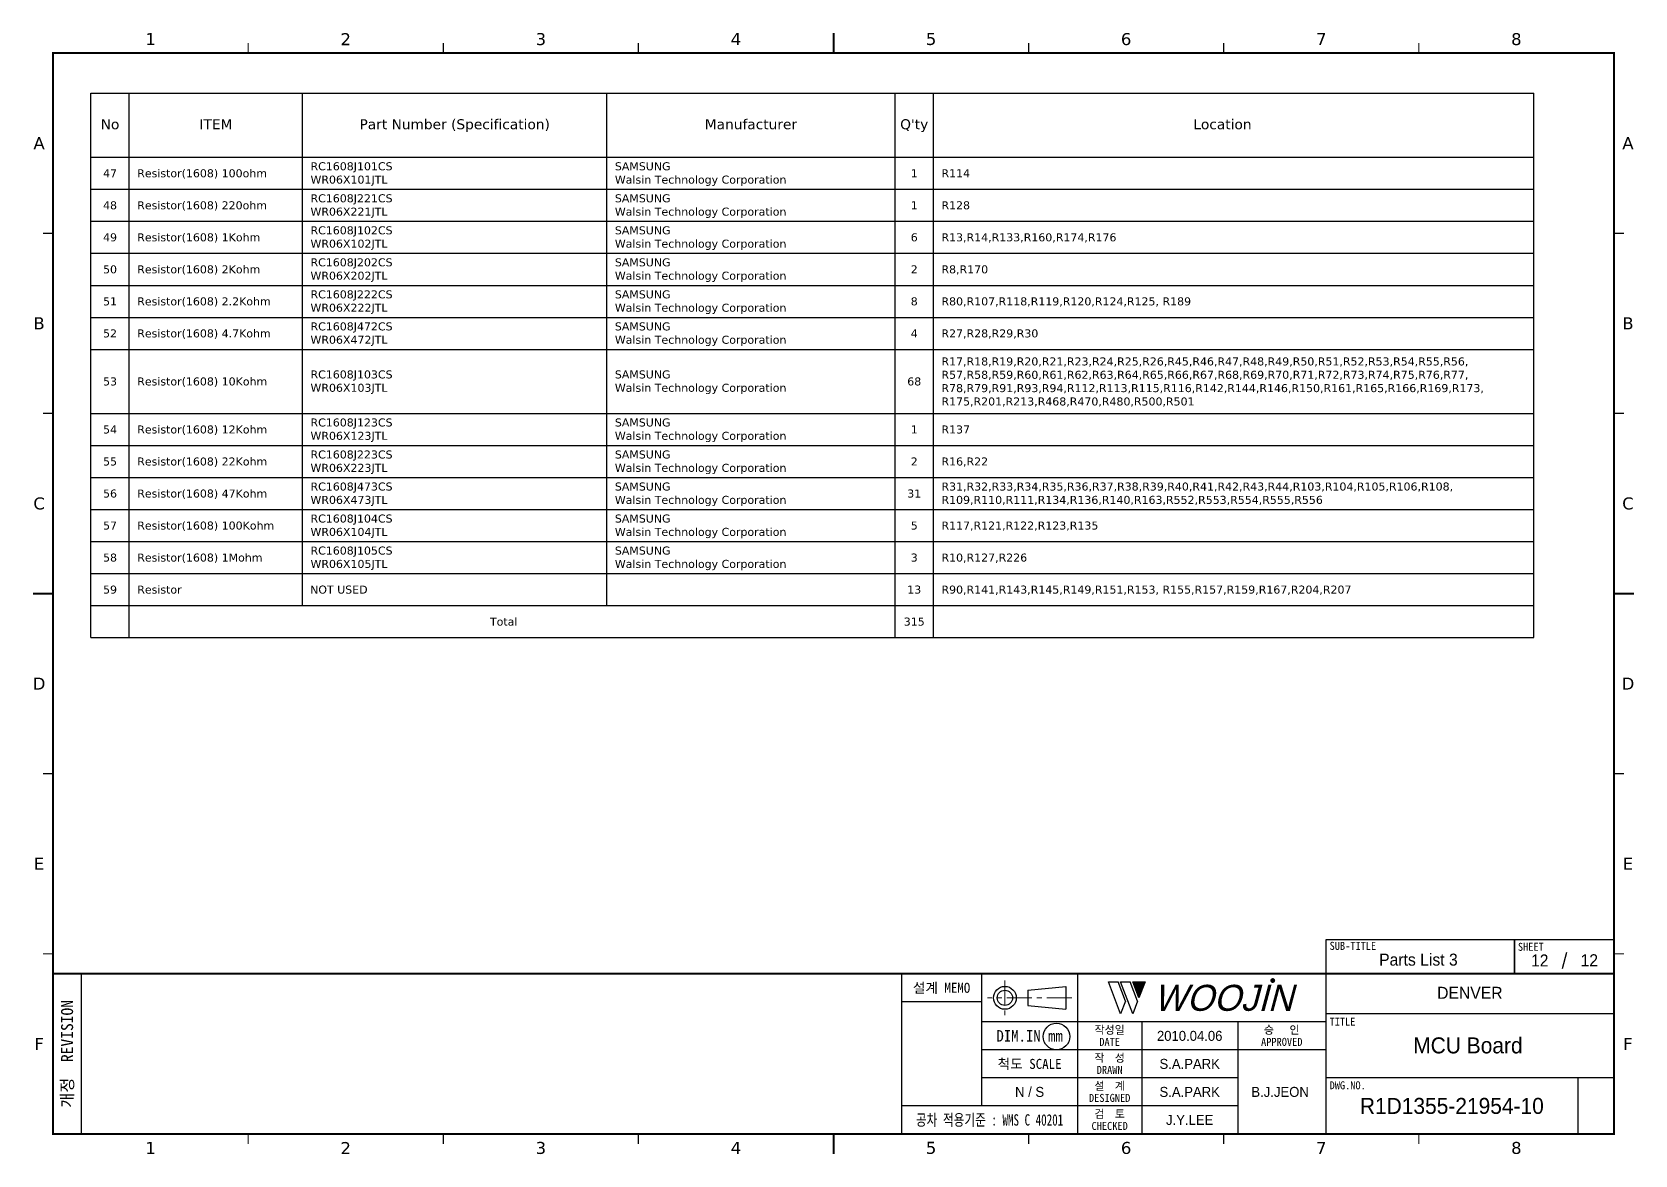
# Model space of a CAD drawing. Extents: x -695 to 953, y -753 to 181.
# Drawn here: x 24.3 to 424.8, y -753.5 to -473 of the extents above; entities that cross this region are included whole.
import ezdxf
from ezdxf.enums import TextEntityAlignment as Align

# ---------------------------------------------------------------- set-up
doc = ezdxf.new("R2010")
doc.units = 0
doc.header["$LTSCALE"] = 5
doc.header["$MEASUREMENT"] = 0
doc.linetypes.add('CENTER', pattern=[2, 1.25, -0.25, 0.25, -0.25])
doc.layers.get('0').update_dxf_attribs({"linetype": 'CONTINUOUS', "lineweight": 25})
doc.layers.add('2', color=2, linetype='CENTER', lineweight=13)
doc.layers.add('4', color=4, linetype='CONTINUOUS', lineweight=18)
for name, color, linetype in [('SHEET', 3, 'CONTINUOUS'), ('문자', 4, 'CONTINUOUS'), ('테두리', 3, 'CONTINUOUS')]:
    doc.layers.add(name, color=color, linetype=linetype)
doc.styles.add('MARK', font='ARLRDBD.TTF')
doc.styles.get("Standard").update_dxf_attribs({"font": 'verdana.ttf'})
doc.styles.add('굴림', font='')
doc.styles.add('굴림체', font='')
doc.styles.get('굴림').set_extended_font_data('Gulim')
doc.styles.get('굴림체').set_extended_font_data('GulimChe')

# ---------------------------------------------------------------- blocks, each defined once
blk = doc.blocks.new('B')
at = {"layer": '문자'}
blk.add_hatch(color=256, dxfattribs=at).paths.add_polyline_path([(13.79, 10), (15.31, 6), (16.84, 10)])
at = {"color": 4, "const_width": 0.6}
blk.add_lwpolyline([(48.46, 10.32, 1), (49.06, 10.32, 1)], format="xyb", close=True, dxfattribs=at)
at = {"layer": '문자'}
for p, q in [((10.73, 2), (7.68, 10)), ((7.68, 10), (10.09, 10)), ((11.94, 5.16), (10.09, 10)), ((10.73, 10), (13.15, 10)), ((13.79, 2), (10.73, 10)), ((14.99, 5.16), (13.15, 10)), ((13.79, 10), (16.84, 10)), ((15.31, 6), (13.79, 10)), ((16.84, 10), (15.31, 6)), ((11.94, 5.16), (10.73, 2)), ((14.99, 5.16), (13.79, 2))]:
    blk.add_line(p, q, dxfattribs=at)
at = {"layer": '문자', "style": 'MARK', "oblique": 15}
blk.add_text('WOOJIN', height=6.5, dxfattribs=at).set_placement((36.4, 6), align=Align.MIDDLE_CENTER)
blk = doc.blocks.new('C')
blk.add_line((15, 285), (15, 285))
at = {"layer": '2'}
for p, q in [((252.83, 53.35), (252.83, 44.65)), ((269.53, 49), (248.48, 49))]:
    blk.add_line(p, q, dxfattribs=at)
at = {"layer": 'SHEET'}
for p, q in [((393.14, 60.3), (392.07, 56.28)), ((22, 55), (22, 15)), ((227, 55), (227, 15)), ((247, 55), (247, 22)), ((271, 55), (271, 15)), ((271, 55), (271, 15)), ((333, 55), (333, 15)), ((247, 48), (227, 48)), ((405, 45), (333, 45)), ((333, 43), (247, 43)), ((287, 43), (287, 15)), ((311, 43), (311, 15)), ((333, 36), (247, 36)), ((311, 29), (247, 29)), ((405, 29), (333, 29)), ((396, 29), (396, 15)), ((311, 22), (227, 22))]:
    blk.add_line(p, q, dxfattribs=at)
at = {"layer": 'SHEET', "color": 4}
for p, q in [((258.53, 50.9), (268.03, 51.85)), ((258.53, 50.9), (258.53, 47.1)), ((268.03, 51.85), (268.03, 46.15)), ((258.53, 47.1), (268.03, 46.15))]:
    blk.add_line(p, q, dxfattribs=at)
at = {"layer": 'SHEET'}
for points in [[(333, 55), (380.19, 55), (380.19, 63.49), (333, 63.49)], [(380.19, 55), (405, 55), (405, 63.49), (380.19, 63.49)]]:
    blk.add_lwpolyline(points, close=True, dxfattribs=at)
at = {"layer": 'SHEET', "color": 4}
for radius in [2.85, 1.9]:
    blk.add_circle((252.83, 49), radius, dxfattribs=at)
at = {"layer": 'SHEET'}
blk.add_circle((265.7, 39.32), 3.32, dxfattribs=at)
at = {"layer": '테두리'}
blk.add_line((405, 285), (405, 15), dxfattribs=at)
for points, const_width in [([(210, 290), (210, 285)], 0.5), ([(15, 285), (15, 15), (405, 15), (405, 285), (15, 285)], 0.5), ([(63.75, 287.5), (63.75, 285)], 0.3), ([(112.5, 287.5), (112.5, 285)], 0.3), ([(161.25, 287.5), (161.25, 285)], 0.3), ([(258.75, 287.5), (258.75, 285)], 0.3), ([(307.5, 287.5), (307.5, 285)], 0.3), ([(356.25, 287.5), (356.25, 285)], 0.3), ([(12.5, 240), (15, 240)], 0.3), ([(407.5, 240), (405, 240)], 0.3), ([(12.5, 195), (15, 195)], 0.3), ([(407.5, 195), (405, 195)], 0.3), ([(10, 150), (15, 150)], 0.5), ([(410, 150), (405, 150)], 0.5), ([(12.5, 105), (15, 105)], 0.3), ([(407.5, 105), (405, 105)], 0.3), ([(12.5, 60), (15, 60)], 0.3), ([(407.5, 60), (405, 60)], 0.3), ([(15, 55), (405, 55)], 0.5), ([(63.75, 12.5), (63.75, 15)], 0.3), ([(112.5, 12.5), (112.5, 15)], 0.3), ([(161.25, 12.5), (161.25, 15)], 0.3), ([(210, 10), (210, 15)], 0.5), ([(258.75, 12.5), (258.75, 15)], 0.3), ([(307.5, 12.5), (307.5, 15)], 0.3), ([(356.25, 12.5), (356.25, 15)], 0.3)]:
    blk.add_lwpolyline(points, dxfattribs=dict(at, const_width=const_width))
blk.add_blockref('B', (271, 43))
at = {"layer": '문자'}
for s, p in [('1', (39.38, 288.5)), ('2', (88.12, 288.5)), ('3', (136.88, 288.5)), ('4', (185.62, 288.5)), ('5', (234.38, 288.5)), ('6', (283.12, 288.5)), ('7', (331.88, 288.5)), ('8', (380.62, 288.5)), ('A', (11.5, 262.5)), ('A', (408.5, 262.5)), ('B', (11.5, 217.5)), ('B', (408.5, 217.5)), ('C', (11.5, 172.5)), ('C', (408.5, 172.5)), ('D', (11.5, 127.5)), ('D', (408.5, 127.5)), ('E', (11.5, 82.5)), ('E', (408.5, 82.5)), ('F', (11.5, 37.5)), ('F', (408.5, 37.5)), ('1', (39.38, 11.5)), ('2', (88.12, 11.5)), ('3', (136.88, 11.5)), ('4', (185.62, 11.5)), ('5', (234.38, 11.5)), ('6', (283.12, 11.5)), ('7', (331.88, 11.5)), ('8', (380.62, 11.5))]:
    blk.add_text(s, height=3, dxfattribs=at).set_placement(p, align=Align.MIDDLE)
at = {"layer": '문자', "style": '굴림체'}
for s, height, p in [('SUB-TITLE', 2, (339.77, 61.98)), ('SHEET', 2, (384.24, 61.74)), ('설계 MEMO', 2.5, (237, 51.5)), ('DIM.IN mm', 2.85, (259, 39.5)), ('작성일', 2, (279, 41)), ('승   인', 2, (322, 41)), ('DATE', 2, (279, 38)), ('APPROVED', 2, (322, 38)), ('척도 SCALE', 2.5, (259, 32.5)), ('작  성', 2, (279, 34)), ('설  계', 2, (279, 27)), ('DRAWN', 2, (279, 31)), ('DESIGNED', 2, (279, 24)), ('검  토', 2, (279, 20)), ('CHECKED', 2, (279, 17))]:
    blk.add_text(s, height=height, dxfattribs=at).set_placement(p, align=Align.MIDDLE_CENTER)
blk.add_text('개정  REVISION', height=3, rotation=90, dxfattribs=at).set_placement((18.5, 35), align=Align.MIDDLE_CENTER)
for s, p in [('TITLE', (333.95, 42.05)), ('DWG.NO.', (333.95, 26.15))]:
    blk.add_text(s, height=2, dxfattribs=at).set_placement(p)
at = {"layer": '문자', "style": '굴림체', "width": 0.75}
blk.add_text('공차 적용기준 : WMS C 40201', height=2.85, dxfattribs=at).set_placement((249, 18.5), align=Align.MIDDLE_CENTER)

msp = doc.modelspace()

# ---------------------------------------------------------------- linework, layer by layer
for p, q in [((39, -488.27), (399.54, -488.27)), ((39, -624.27), (39, -488.27)), ((48.6, -624.27), (48.6, -488.27)), ((91.89, -616.27), (91.89, -488.27)), ((167.94, -616.27), (167.94, -488.27)), ((239.94, -624.27), (239.94, -488.27)), ((249.54, -624.27), (249.54, -488.27)), ((399.54, -624.27), (399.54, -488.27)), ((39, -504.27), (399.54, -504.27)), ((39, -504.27), (399.54, -504.27)), ((39, -512.27), (399.54, -512.27)), ((39, -520.27), (399.54, -520.27)), ((39, -528.27), (399.54, -528.27)), ((39, -536.27), (399.54, -536.27)), ((39, -544.27), (399.54, -544.27)), ((39, -552.27), (399.54, -552.27)), ((39, -568.27), (399.54, -568.27)), ((39, -576.27), (399.54, -576.27)), ((39, -584.27), (399.54, -584.27)), ((39, -592.27), (399.54, -592.27)), ((39, -600.27), (399.54, -600.27)), ((39, -608.27), (399.54, -608.27)), ((39, -616.27), (399.54, -616.27)), ((39, -624.27), (399.54, -624.27))]:
    msp.add_line(p, q)

# ---------------------------------------------------------------- block references
msp.add_blockref('C', (14.57, -763.25))

# ---------------------------------------------------------------- texts
for s, height, p in [('No', 2.5, (43.8, -497.27)), ('ITEM', 2.5, (70.25, -497.27)), ('Part Number^J(Specification)', 2.5, (129.92, -497.27)), ('Manufacturer', 2.5, (203.94, -497.27)), ("Q'ty", 2.5, (244.74, -497.27)), ('Location', 2.5, (321.75, -497.27)), ('47', 2, (43.8, -509.27)), ('1', 2, (244.74, -509.27)), ('48', 2, (43.8, -517.27)), ('1', 2, (244.74, -517.27)), ('49', 2, (43.8, -525.27)), ('6', 2, (244.74, -525.27)), ('50', 2, (43.8, -533.27)), ('2', 2, (244.74, -533.27)), ('51', 2, (43.8, -541.27)), ('8', 2, (244.74, -541.27)), ('52', 2, (43.8, -549.27)), ('4', 2, (244.74, -549.27)), ('53', 2, (43.8, -561.27)), ('68', 2, (244.74, -561.27)), ('54', 2, (43.8, -573.27)), ('1', 2, (244.74, -573.27)), ('55', 2, (43.8, -581.27)), ('2', 2, (244.74, -581.27)), ('56', 2, (43.8, -589.27)), ('31', 2, (244.74, -589.27)), ('57', 2, (43.8, -597.27)), ('5', 2, (244.74, -597.27)), ('58', 2, (43.8, -605.27)), ('3', 2, (244.74, -605.27)), ('59', 2, (43.8, -613.27)), ('13', 2, (244.74, -613.27)), ('Total ', 2, (142.61, -621.27)), ('315', 2, (244.74, -621.27))]:
    msp.add_text(s, height=height).set_placement(p, align=Align.CENTER)
for s, p in [('Resistor(1608)^J100ohm', (50.6, -509.27)), ('R114', (251.54, -509.27)), ('Resistor(1608)^J220ohm', (50.6, -517.27)), ('R128', (251.54, -517.27)), ('Resistor(1608)^J1Kohm', (50.6, -525.27)), ('R13,R14,R133,R160,R174,R176', (251.54, -525.27)), ('Resistor(1608)^J2Kohm', (50.6, -533.27)), ('R8,R170', (251.54, -533.27)), ('Resistor(1608)^J2.2Kohm', (50.6, -541.27)), ('R80,R107,R118,R119,R120,R124,R125,^JR189', (251.54, -541.27)), ('Resistor(1608)^J4.7Kohm', (50.6, -549.27)), ('R27,R28,R29,R30', (251.54, -549.27)), ('Resistor(1608)^J10Kohm', (50.6, -561.27)), ('Resistor(1608)^J12Kohm', (50.6, -573.27)), ('R137', (251.54, -573.27)), ('Resistor(1608)^J22Kohm', (50.6, -581.27)), ('R16,R22', (251.54, -581.27)), ('Resistor(1608)^J47Kohm', (50.6, -589.27)), ('Resistor(1608)^J100Kohm', (50.6, -597.27)), ('R117,R121,R122,R123,R135', (251.54, -597.27)), ('Resistor(1608)^J1Mohm', (50.6, -605.27)), ('R10,R127,R226', (251.54, -605.27)), ('Resistor', (50.6, -613.27)), ('NOT USED', (93.8, -613.27)), ('R90,R141,R143,R145,R149,R151,R153,^JR155,R157,R159,R167,R204,R207', (251.54, -613.27))]:
    msp.add_text(s, height=2).set_placement(p)
at = {"color": 4, "style": '굴림'}
for s, p in [('2010.04.06', (313.57, -723.75)), ('S.A.PARK', (313.57, -730.75)), ('S.A.PARK', (313.57, -737.75)), ('B.J.JEON', (336.16, -737.75)), ('J.Y.LEE', (313.57, -744.75))]:
    msp.add_text(s, height=2.5, dxfattribs=at).set_placement(p, align=Align.MIDDLE_CENTER)
at = {"char_height": 2, "attachment_point": 1}
for s, insert, width in [('RC1608J101CS^JWR06X101JTL', (93.89, -505.52), 43.5299), ('SAMSUNG^JWalsin Technology Corporation', (169.94, -505.52), 59.4856), ('RC1608J221CS^JWR06X221JTL', (93.89, -513.52), 43.5299), ('SAMSUNG^JWalsin Technology Corporation', (169.94, -513.52), 59.4856), ('RC1608J102CS^JWR06X102JTL', (93.89, -521.52), 43.5299), ('SAMSUNG^JWalsin Technology Corporation', (169.94, -521.52), 59.4856), ('RC1608J202CS^JWR06X202JTL', (93.89, -529.52), 43.5299), ('SAMSUNG^JWalsin Technology Corporation', (169.94, -529.52), 59.4856), ('RC1608J222CS^JWR06X222JTL', (93.89, -537.52), 43.5299), ('SAMSUNG^JWalsin Technology Corporation', (169.94, -537.52), 59.4856), ('RC1608J472CS^JWR06X472JTL', (93.89, -545.52), 43.5299), ('SAMSUNG^JWalsin Technology Corporation', (169.94, -545.52), 59.4856), ('R17,R18,R19,R20,R21,R23,R24,R25,R26,R45,R46,R47,R48,R49,R50,R51,R52,R53,R54,R55,R56,\\PR57,R58,R59,R60,R61,R62,R63,R64,R65,R66,R67,R68,R69,R70,R71,R72,R73,R74,R75,R76,R77,\\PR78,R79,R91,R93,R94,R112,R113,R115,R116,R142,R144,R146,R150,R161,R165,R166,R169,R173,\\PR175,R201,R213,R468,R470,R480,R500,R501', (251.54, -554.27), 474.043), ('RC1608J103CS^JWR06X103JTL', (93.89, -557.52), 43.5299), ('SAMSUNG^JWalsin Technology Corporation', (169.94, -557.52), 59.4856), ('RC1608J123CS^JWR06X123JTL', (93.89, -569.52), 43.5299), ('SAMSUNG^JWalsin Technology Corporation', (169.94, -569.52), 59.4856), ('RC1608J223CS^JWR06X223JTL', (93.89, -577.52), 43.5299), ('SAMSUNG^JWalsin Technology Corporation', (169.94, -577.52), 59.4856), ('RC1608J473CS^JWR06X473JTL', (93.89, -585.52), 43.5299), ('SAMSUNG^JWalsin Technology Corporation', (169.94, -585.52), 59.4856), ('R31,R32,R33,R34,R35,R36,R37,R38,R39,R40,R41,R42,R43,R44,R103,R104,R105,R106,R108,\\PR109,R110,R111,R134,R136,R140,R163,R552,R553,R554,R555,R556', (251.54, -585.52), 229.9839), ('RC1608J104CS^JWR06X104JTL', (93.89, -593.52), 43.5299), ('SAMSUNG^JWalsin Technology Corporation', (169.94, -593.52), 59.4856), ('RC1608J105CS^JWR06X105JTL', (93.89, -601.52), 43.5299), ('SAMSUNG^JWalsin Technology Corporation', (169.94, -601.52), 59.4856)]:
    msp.add_mtext(s, dxfattribs=dict(at, insert=insert, width=width))
at = {"layer": '4', "style": '굴림'}
for s, p in [('Parts List 3', (370.72, -704.71)), ('12', (401.03, -704.92)), ('12', (413.42, -704.86)), ('DENVER', (383.57, -713))]:
    msp.add_text(s, height=3, dxfattribs=at).set_placement(p, align=Align.MIDDLE_CENTER)
at = {"layer": '문자', "style": '굴림'}
for s, height, p in [('MCU Board', 4, (383.09, -726.13)), ('N / S', 2.5, (273.57, -737.75)), ('R1D1355-21954-10', 4, (379.07, -741.25))]:
    msp.add_text(s, height=height, dxfattribs=at).set_placement(p, align=Align.MIDDLE_CENTER)

doc.saveas('drawing.dxf')
